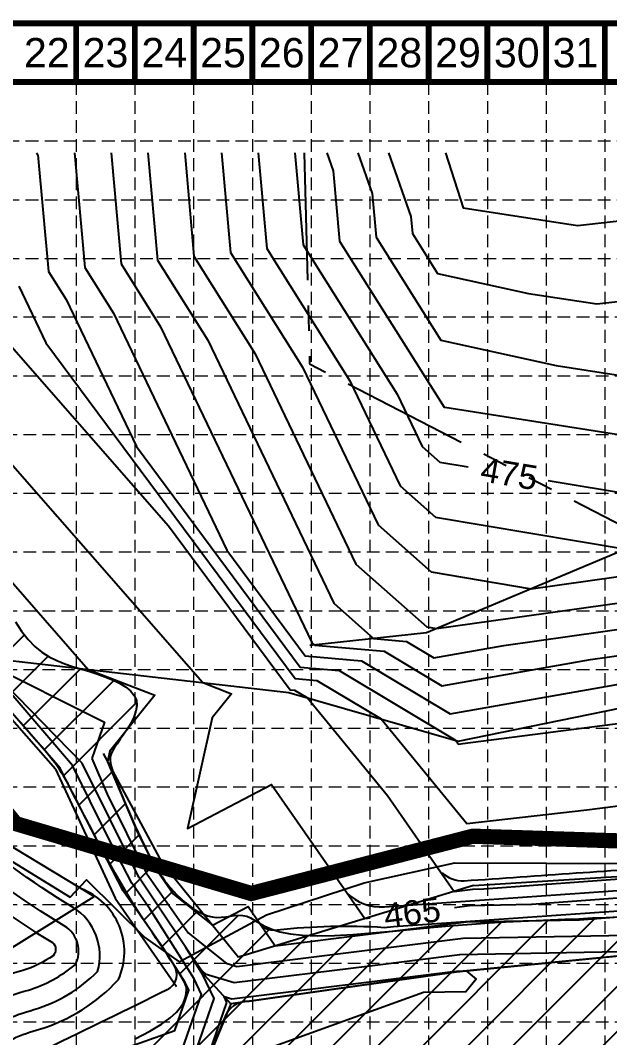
# Model space of a CAD drawing. Header units: feet. Extents: x 2592453 to 2593193, y 7034816 to 7035279.
# Drawn here: x 2592708.1 to 2592823.9, y 7035079.4 to 7035279.4 of the extents above; entities that cross this region are included whole.
import ezdxf
from ezdxf.enums import TextEntityAlignment as Align

# ---------------------------------------------------------------- set-up
doc = ezdxf.new("R2010")
doc.units = ezdxf.units.FT
doc.header["$LTSCALE"] = 40
doc.header["$MEASUREMENT"] = 0
for name, pattern in [('DASHED', [0.75, 0.5, -0.25]), ('HIDDEN', [0.375, 0.25, -0.125]), ('PHANTOM2', [1.25, 0.625, -0.125, 0.125, -0.125, 0.125, -0.125])]:
    doc.linetypes.add(name, pattern=pattern)
for name, color, linetype in [('1 LIMITS OF DISTURBANCE', 1, 'DASHED'), ('BASE', 7, 'Continuous'), ('cont bndy', 1, 'Continuous'), ('CONT-BREAKLINE', 7, 'Continuous'), ('CONT-MJR', 251, 'Continuous'), ('CONT-MNR', 252, 'Continuous'), ('DET POND', 7, 'Continuous'), ('GRID', 254, 'HIDDEN'), ('POND LIMITS', 3, 'Continuous'), ('SRF-FLT', 7, 'Continuous'), ('zoning line', 234, 'PHANTOM2')]:
    doc.layers.add(name, color=color, linetype=linetype)
doc.styles.get("Standard").update_dxf_attribs({"font": 'ARIAL.TTF'})

msp = doc.modelspace()

# ---------------------------------------------------------------- hatches: boundary and pattern name
at = {"layer": 'POND LIMITS'}
h = msp.add_hatch(dxfattribs=at)
h.set_pattern_fill('ANSI31', color=5, scale=50, style=0)
h.set_pattern_definition([(45, (2522256.583, 6976408.8864), (-4.4194174, 4.4194174), [])])
h.paths.add_polyline_path([(2592877.59, 7035096.41), (2592872.63, 7035085.24), (2592868.64, 7035076.6), (2592865.46, 7035070.04), (2592862.91, 7035065.15), (2592860.81, 7035061.49), (2592859, 7035058.63), (2592857.29, 7035056.16), (2592855.52, 7035053.63), (2592853.55, 7035050.72), (2592851.41, 7035047.46), (2592849.18, 7035043.95), (2592846.92, 7035040.33), (2592844.71, 7035036.71), (2592842.62, 7035033.2), (2592840.73, 7035029.94), (2592839.1, 7035027.04), (2592837.78, 7035024.58), (2592836.77, 7035022.54), (2592836.03, 7035020.84), (2592835.51, 7035019.43), (2592835.19, 7035018.22), (2592835.03, 7035017.17), (2592834.99, 7035016.2), (2592835.03, 7035015.25), (2592835.13, 7035014.26), (2592835.28, 7035013.23), (2592835.47, 7035012.2), (2592835.69, 7035011.16), (2592835.94, 7035010.15), (2592836.22, 7035009.17), (2592836.51, 7035008.25), (2592836.81, 7035007.4), (2592837.12, 7035006.64), (2592837.41, 7035005.94), (2592837.68, 7035005.3), (2592837.89, 7035004.68), (2592838.04, 7035004.08), (2592838.1, 7035003.46), (2592838.05, 7035002.82), (2592837.87, 7035002.12), (2592837.55, 7035001.36), (2592837.02, 7035000.51), (2592836.24, 7034999.57), (2592835.15, 7034998.54), (2592833.69, 7034997.39), (2592831.81, 7034996.12), (2592829.44, 7034994.72), (2592826.55, 7034993.18), (2592823.08, 7034991.49), (2592819.13, 7034989.69), (2592814.77, 7034987.8), (2592810.13, 7034985.85), (2592805.28, 7034983.89), (2592800.33, 7034981.94), (2592795.39, 7034980.03), (2592790.53, 7034978.2), (2592785.87, 7034976.47), (2592781.43, 7034974.86), (2592777.25, 7034973.39), (2592773.36, 7034972.05), (2592769.8, 7034970.86), (2592766.6, 7034969.84), (2592763.79, 7034968.99), (2592761.4, 7034968.31), (2592759.45, 7034967.82), (2592757.89, 7034967.47), (2592756.67, 7034967.23), (2592755.7, 7034967.04), (2592754.94, 7034966.85), (2592754.31, 7034966.63), (2592753.75, 7034966.33), (2592753.21, 7034965.89), (2592752.61, 7034965.3), (2592751.99, 7034964.61), (2592751.35, 7034963.88), (2592750.72, 7034963.18), (2592750.12, 7034962.58), (2592749.57, 7034962.16), (2592749.09, 7034961.97), (2592748.7, 7034962.1), (2592748.43, 7034962.58), (2592748.25, 7034963.39), (2592748.17, 7034964.45), (2592748.17, 7034965.71), (2592748.23, 7034967.11), (2592748.34, 7034968.59), (2592748.5, 7034970.08), (2592748.69, 7034971.53), (2592748.91, 7034972.88), (2592749.17, 7034974.15), (2592749.49, 7034975.35), (2592749.92, 7034976.48), (2592750.46, 7034977.57), (2592751.14, 7034978.63), (2592752, 7034979.68), (2592753.05, 7034980.73), (2592754.3, 7034981.8), (2592755.69, 7034982.87), (2592757.13, 7034983.93), (2592758.53, 7034984.98), (2592759.8, 7034986.01), (2592760.87, 7034987), (2592761.64, 7034987.95), (2592762.03, 7034988.84), (2592761.98, 7034989.66), (2592761.53, 7034990.45), (2592760.75, 7034991.22), (2592759.7, 7034991.99), (2592758.46, 7034992.79), (2592757.09, 7034993.64), (2592755.67, 7034994.56), (2592754.25, 7034995.58), (2592752.89, 7034996.72), (2592751.58, 7034997.96), (2592750.28, 7034999.28), (2592748.97, 7035000.67), (2592747.62, 7035002.11), (2592746.19, 7035003.57), (2592744.66, 7035005.05), (2592742.99, 7035006.51), (2592741.15, 7035007.95), (2592739.12, 7035009.38), (2592736.85, 7035010.8), (2592734.33, 7035012.23), (2592731.51, 7035013.68), (2592728.37, 7035015.15), (2592724.88, 7035016.67), (2592720.99, 7035018.25), (2592716.72, 7035019.88), (2592712.18, 7035021.6), (2592707.55, 7035023.4), (2592702.98, 7035025.3), (2592698.64, 7035027.3), (2592694.68, 7035029.43), (2592691.27, 7035031.68), (2592688.56, 7035034.08), (2592686.67, 7035036.61), (2592685.52, 7035039.25), (2592684.99, 7035041.92), (2592684.95, 7035044.58), (2592685.27, 7035047.17), (2592685.83, 7035049.64), (2592686.5, 7035051.93), (2592687.15, 7035053.99), (2592687.7, 7035055.78), (2592688.23, 7035057.34), (2592688.84, 7035058.72), (2592689.65, 7035059.99), (2592690.78, 7035061.21), (2592692.33, 7035062.43), (2592694.42, 7035063.71), (2592697.17, 7035065.12), (2592700.64, 7035066.68), (2592704.68, 7035068.38), (2592709.12, 7035070.17), (2592713.76, 7035072.03), (2592718.42, 7035073.89), (2592722.92, 7035075.73), (2592727.06, 7035077.5), (2592730.65, 7035079.16), (2592733.57, 7035080.68), (2592735.83, 7035082.05), (2592737.54, 7035083.29), (2592738.77, 7035084.39), (2592739.61, 7035085.37), (2592740.14, 7035086.24), (2592740.45, 7035086.98), (2592740.61, 7035087.63), (2592740.71, 7035088.17), (2592740.76, 7035088.64), (2592740.75, 7035089.05), (2592740.69, 7035089.43), (2592740.57, 7035089.8), (2592740.4, 7035090.18), (2592740.17, 7035090.6), (2592739.89, 7035091.08), (2592739.55, 7035091.63), (2592739.15, 7035092.27), (2592738.7, 7035092.98), (2592738.2, 7035093.78), (2592737.63, 7035094.65), (2592737.02, 7035095.59), (2592736.34, 7035096.61), (2592735.61, 7035097.7), (2592734.82, 7035098.86), (2592733.98, 7035100.11), (2592733.09, 7035101.44), (2592732.14, 7035102.87), (2592731.15, 7035104.4), (2592730.11, 7035106.05), (2592729.03, 7035107.82), (2592727.9, 7035109.72), (2592726.74, 7035111.75), (2592725.56, 7035113.87), (2592724.38, 7035116.03), (2592723.23, 7035118.18), (2592722.12, 7035120.28), (2592721.08, 7035122.27), (2592720.13, 7035124.1), (2592719.3, 7035125.72), (2592718.58, 7035127.11), (2592717.98, 7035128.28), (2592717.47, 7035129.26), (2592717.01, 7035130.1), (2592716.6, 7035130.83), (2592716.21, 7035131.48), (2592715.81, 7035132.1), (2592715.39, 7035132.71), (2592714.91, 7035133.35), (2592714.37, 7035134.04), (2592713.77, 7035134.8), (2592713.08, 7035135.62), (2592712.3, 7035136.54), (2592711.43, 7035137.55), (2592710.44, 7035138.68), (2592709.34, 7035139.93), (2592708.12, 7035141.32), (2592706.8, 7035142.81), (2592705.44, 7035144.35), (2592704.05, 7035145.91), (2592702.68, 7035147.43), (2592701.37, 7035148.89), (2592700.14, 7035150.23), (2592699.05, 7035151.41), (2592698.11, 7035152.42), (2592697.34, 7035153.3), (2592696.72, 7035154.14), (2592696.25, 7035155.02), (2592695.93, 7035156.01), (2592695.76, 7035157.19), (2592695.73, 7035158.64), (2592695.83, 7035160.44), (2592696.07, 7035162.63), (2592696.41, 7035165.11), (2592696.83, 7035167.77), (2592697.3, 7035170.46), (2592697.79, 7035173.05), (2592698.29, 7035175.42), (2592698.76, 7035177.43), (2592699.17, 7035178.96), (2592699.51, 7035179.91), (2592699.79, 7035180.29), (2592700.05, 7035180.17), (2592700.3, 7035179.59), (2592700.57, 7035178.62), (2592700.89, 7035177.31), (2592701.29, 7035175.71), (2592701.78, 7035173.87), (2592702.4, 7035171.86), (2592703.14, 7035169.73), (2592703.98, 7035167.53), (2592704.93, 7035165.33), (2592705.98, 7035163.19), (2592707.11, 7035161.15), (2592708.32, 7035159.29), (2592709.6, 7035157.66), (2592710.94, 7035156.3), (2592712.34, 7035155.18), (2592713.79, 7035154.27), (2592715.28, 7035153.53), (2592716.81, 7035152.91), (2592718.37, 7035152.38), (2592719.95, 7035151.89), (2592721.55, 7035151.41), (2592723.15, 7035150.9), (2592724.71, 7035150.34), (2592726.2, 7035149.74), (2592727.56, 7035149.08), (2592728.76, 7035148.35), (2592729.74, 7035147.55), (2592730.47, 7035146.68), (2592730.9, 7035145.71), (2592731.01, 7035144.67), (2592730.83, 7035143.55), (2592730.42, 7035142.41), (2592729.85, 7035141.26), (2592729.17, 7035140.13), (2592728.45, 7035139.05), (2592727.74, 7035138.06), (2592727.1, 7035137.18), (2592726.58, 7035136.42), (2592726.19, 7035135.76), (2592725.92, 7035135.17), (2592725.78, 7035134.59), (2592725.74, 7035133.99), (2592725.82, 7035133.33), (2592726, 7035132.56), (2592726.29, 7035131.66), (2592726.67, 7035130.58), (2592727.14, 7035129.36), (2592727.67, 7035128.03), (2592728.24, 7035126.62), (2592728.85, 7035125.17), (2592729.47, 7035123.73), (2592730.09, 7035122.32), (2592730.68, 7035120.98), (2592731.25, 7035119.73), (2592731.77, 7035118.59), (2592732.28, 7035117.53), (2592732.76, 7035116.55), (2592733.22, 7035115.63), (2592733.67, 7035114.77), (2592734.12, 7035113.96), (2592734.56, 7035113.18), (2592735.01, 7035112.43), (2592735.47, 7035111.7), (2592735.95, 7035110.98), (2592736.46, 7035110.28), (2592737, 7035109.58), (2592737.58, 7035108.88), (2592738.2, 7035108.18), (2592738.89, 7035107.48), (2592739.63, 7035106.76), (2592740.42, 7035106.05), (2592741.26, 7035105.37), (2592742.13, 7035104.74), (2592743.03, 7035104.18), (2592743.94, 7035103.71), (2592744.86, 7035103.35), (2592745.78, 7035103.12), (2592746.69, 7035103.03), (2592747.59, 7035103.06), (2592748.47, 7035103.16), (2592749.33, 7035103.28), (2592750.18, 7035103.4), (2592751.01, 7035103.46), (2592751.82, 7035103.42), (2592752.6, 7035103.25), (2592753.37, 7035102.92), (2592754.17, 7035102.45), (2592755.09, 7035101.9), (2592756.18, 7035101.31), (2592757.51, 7035100.73), (2592759.14, 7035100.21), (2592761.15, 7035099.78), (2592763.59, 7035099.51), (2592766.5, 7035099.41), (2592769.83, 7035099.48), (2592773.48, 7035099.67), (2592777.35, 7035099.96), (2592781.35, 7035100.32), (2592785.39, 7035100.7), (2592789.38, 7035101.09), (2592793.22, 7035101.43), (2592796.85, 7035101.72), (2592800.26, 7035101.96), (2592803.48, 7035102.15), (2592806.56, 7035102.3), (2592809.5, 7035102.43), (2592812.35, 7035102.54), (2592815.13, 7035102.66), (2592817.86, 7035102.77), (2592820.57, 7035102.91), (2592823.25, 7035103.04), (2592825.88, 7035103.17), (2592828.43, 7035103.27), (2592830.88, 7035103.34), (2592833.22, 7035103.35), (2592835.42, 7035103.29), (2592837.46, 7035103.15), (2592839.34, 7035102.93), (2592841.1, 7035102.62), (2592842.79, 7035102.26), (2592844.47, 7035101.86), (2592846.18, 7035101.45), (2592847.99, 7035101.03), (2592849.95, 7035100.63), (2592852.11, 7035100.27), (2592854.51, 7035099.96), (2592857.09, 7035099.7), (2592859.77, 7035099.49), (2592862.47, 7035099.31), (2592865.11, 7035099.16), (2592867.62, 7035099.04), (2592869.92, 7035098.93), (2592871.92, 7035098.83), (2592873.57, 7035098.74), (2592874.89, 7035098.65), (2592875.92, 7035098.56), (2592876.7, 7035098.48), (2592877.27, 7035098.4), (2592877.67, 7035098.33), (2592877.95, 7035098.26), (2592878.14, 7035098.19), (2592878.27, 7035098.13), (2592878.37, 7035098.07), (2592878.43, 7035098.01), (2592878.46, 7035097.95), (2592878.47, 7035097.9), (2592878.46, 7035097.84), (2592878.44, 7035097.79), (2592878.41, 7035097.73), (2592878.37, 7035097.66), (2592878.33, 7035097.59), (2592878.28, 7035097.5), (2592878.2, 7035097.37), (2592878.1, 7035097.21), (2592877.97, 7035097), (2592877.8, 7035096.74)])

# ---------------------------------------------------------------- linework, layer by layer
at = {"layer": '1 LIMITS OF DISTURBANCE', "ltscale": 0.25, "const_width": 3}
msp.add_lwpolyline([(2592660.15, 7035179.32), (2592707.17, 7035121.47), (2592753.49, 7035107.73), (2592797.04, 7035118.99), (2592845.44, 7035117.44), (2592866.84, 7035144.72), (2592878.63, 7035150.3), (2592886.7, 7035167.66), (2592887.01, 7035183.47), (2592915.08, 7035203.58), (2592941.42, 7035210.7), (2592953.81, 7035195.22), (2592978.91, 7035216.58), (2592965.9, 7035230.51), (2592979.53, 7035244.45), (2593007.42, 7035246.92), (2593022.91, 7035244.75), (2593014.23, 7035215.03), (2593000.91, 7035206.05), (2592985.11, 7035208.22), (2592983.56, 7035210.08), (2592958.08, 7035186.54), (2593030.06, 7035107.74), (2592882.68, 7034945.08)], dxfattribs=at)
at = {"layer": 'BASE', "const_width": 1.16}
for points in [[(2592453.41, 7034816.83), (2593192.61, 7034816.83), (2593192.61, 7035278.83), (2592453.41, 7035278.83)], [(2592464.94, 7034828.37), (2593181.1, 7034828.35), (2593181.08, 7035267.28), (2592465.08, 7035267.3)]]:
    msp.add_lwpolyline(points, close=True, dxfattribs=at)
for points in [[(2592719.06, 7035267.28), (2592719.06, 7035278.83)], [(2592730.61, 7035267.28), (2592730.61, 7035278.83)], [(2592742.16, 7035267.28), (2592742.16, 7035278.83)], [(2592753.71, 7035267.28), (2592753.71, 7035278.83)], [(2592765.26, 7035267.28), (2592765.26, 7035278.83)], [(2592776.81, 7035267.28), (2592776.81, 7035278.83)], [(2592788.36, 7035267.28), (2592788.36, 7035278.83)], [(2592799.91, 7035267.28), (2592799.91, 7035278.83)], [(2592811.46, 7035267.28), (2592811.46, 7035278.83)], [(2592823.01, 7035267.28), (2592823.01, 7035278.83)]]:
    msp.add_lwpolyline(points, dxfattribs=at)
at = {"layer": 'cont bndy', "color": 7}
msp.add_lwpolyline([(2592705.63, 7035114.56), (2592717.87, 7035107.02), (2592721.07, 7035110.4), (2592732.56, 7035099.08), (2592739.35, 7035094.29), (2592756.48, 7035103.53), (2592775.66, 7035109.85), (2592793.54, 7035113.78), (2592847.6, 7035113.59)], dxfattribs=at)
at = {"layer": 'CONT-BREAKLINE', "color": 7}
for points in [[(2592938.24, 7035190.63, 472.55), (2592910.92, 7035175.83, 473.51), (2592847.41, 7035183.94, 475.09), (2592787.91, 7035158.99, 471.89), (2592765.03, 7035156.47, 469.92)], [(2592715.02, 7035132.14, 464.38), (2592696.37, 7035153.26, 464.35)], [(2592720.28, 7035133.35, 462.18), (2592699.83, 7035154.29, 463.04)], [(2592699.83, 7035154.29, 463.04), (2592760.9, 7035147.24, 465.75), (2592794.16, 7035137.71, 468.04), (2592849.3, 7035148.96, 468.29)], [(2592724.35, 7035135.24, 463.93), (2592735.91, 7035113.8, 464.81), (2592750.97, 7035095.24, 463.59)], [(2592744.14, 7035091.8, 461.93), (2592731.42, 7035110.94, 462.19), (2592720.28, 7035133.35, 462.18)], [(2592715.02, 7035132.14, 464.38), (2592726.73, 7035106.84, 464.93), (2592738.78, 7035089.47, 464.96)], [(2592797.18, 7035109.29, 466.22), (2592842.07, 7035112.1, 466.07)], [(2592797.18, 7035109.29, 466.22), (2592750.97, 7035095.24, 463.59)], [(2592744.14, 7035091.8, 461.93), (2592749.48, 7035086.06, 460.69), (2592737.5, 7035056.86, 461.36), (2592738.69, 7035025.19, 461.2), (2592756.97, 7034997.2, 461.67), (2592773.96, 7034988.81, 463.04), (2592793.85, 7034995.18, 461.86), (2592829.83, 7035007.44, 461.66), (2592827.03, 7035020.66, 461.8), (2592856.49, 7035069.19, 461.71), (2592857.27, 7035086.19, 461.75), (2592836.74, 7035096.55, 462.01), (2592793.86, 7035092.33, 460.95), (2592749.48, 7035086.06, 460.69)]]:
    msp.add_polyline3d(points, dxfattribs=at)
at = {"layer": 'CONT-MJR', "color": 35, "flags": 128}
for points, elevation in [([(2592725.95, 7035253.33), (2592727.91, 7035231.53), (2592735.68, 7035219.17), (2592765.38, 7035157.08), (2592765.96, 7035156.57), (2592779.59, 7035155.37), (2592790.98, 7035148.54), (2592820.21, 7035153.72), (2592837.95, 7035156.21)], 470), ([(2592762.08, 7035253.33), (2592763.7, 7035235.27), (2592782.18, 7035205.89), (2592787.09, 7035195.61), (2592790.56, 7035192.54), (2592796.14, 7035191.6)], 475), ([(2592627.37, 7035016.03), (2592647.92, 7035033.9), (2592655.22, 7035041.76), (2592662.71, 7035064.72), (2592667.38, 7035076.06), (2592678, 7035079.4), (2592722.58, 7035107.14), (2592698.8, 7035121.51), (2592688.96, 7035131.91), (2592690.71, 7035155.98), (2592688.78, 7035157.55), (2592701.06, 7035198.16), (2592743.97, 7035149.19), (2592749.6, 7035147.01), (2592745.8, 7035142.28), (2592740.93, 7035120.51), (2592757.45, 7035129.17), (2592775.79, 7035102.79), (2592776.86, 7035102.92)], 465), ([(2592811.87, 7035188.96), (2592845.81, 7035183.27)], 475), ([(2592793.45, 7035105), (2592796.41, 7035105.37), (2592808.61, 7035105.61), (2592840.66, 7035107.99), (2592845.85, 7035105.66), (2592859.58, 7035105.21), (2592885.4, 7035099.09), (2592883.49, 7035095.44), (2592881.52, 7035091.87), (2592875.6, 7035082.76), (2592865.69, 7035060.16)], 465)]:
    msp.add_lwpolyline(points, dxfattribs=dict(at, elevation=elevation))
at = {"layer": 'CONT-MJR', "color": 35}
for points in [[(2592772.23, 7035107.91, 0.215824), (2592779.67, 7035105.09, -0.001188), (2592839.57, 7035109.27, -0.042512)], [(2592701.9, 7035076.42, -0.090475), (2592711.86, 7035081.04, 0.1338), (2592727.37, 7035090.79, 0.432264), (2592720.01, 7035108.68)]]:
    msp.add_lwpolyline(points, format="xyb", dxfattribs=at)
at = {"layer": 'CONT-MNR', "color": 35, "flags": 128}
for points, elevation in [([(2592711.24, 7035253.33), (2592711.53, 7035252.98), (2592713.6, 7035230.04), (2592717.09, 7035224.49), (2592730.9, 7035195.6), (2592763.13, 7035152.22), (2592770.79, 7035151.54), (2592793.61, 7035137.87), (2592794.22, 7035137.12), (2592795.08, 7035137.22), (2592848.34, 7035144.08), (2592872.63, 7035109.76), (2592905.69, 7035101.92), (2592898.67, 7035088.5), (2592891.42, 7035075.34)], 468), ([(2592718.73, 7035253.33), (2592720.75, 7035230.79), (2592726.38, 7035221.83), (2592748.67, 7035175.22), (2592764.12, 7035154.43), (2592775.19, 7035153.45), (2592792.6, 7035143.02), (2592837.26, 7035150.93), (2592849.1, 7035152.6), (2592857.63, 7035152.59), (2592908.79, 7035141.95), (2592910.33, 7035143.17), (2592915.9, 7035141.99), (2592922.19, 7035136.74), (2592909.26, 7035136.61), (2592866.43, 7035139.73), (2592888.5, 7035108.55), (2592912.46, 7035102.87), (2592903.74, 7035086.18), (2592894.72, 7035069.83)], 469), ([(2592733.18, 7035253.33), (2592735.07, 7035232.28), (2592744.98, 7035216.52), (2592769.72, 7035164.79), (2592777.55, 7035157.85), (2592783.98, 7035157.28), (2592789.36, 7035154.06), (2592803.16, 7035156.5), (2592848.54, 7035162.9)], 471), ([(2592740.4, 7035253.33), (2592742.23, 7035233.03), (2592754.28, 7035213.86), (2592774.06, 7035172.49), (2592788, 7035160.14), (2592789.89, 7035159.82), (2592848.27, 7035168.05)], 472), ([(2592747.63, 7035253.33), (2592749.38, 7035233.77), (2592763.58, 7035211.2), (2592778.41, 7035180.2), (2592788.86, 7035170.94), (2592808.53, 7035167.64), (2592847.99, 7035173.2)], 473), ([(2592754.85, 7035253.33), (2592756.54, 7035234.52), (2592772.88, 7035208.55), (2592782.75, 7035187.9), (2592789.71, 7035181.74), (2592827.17, 7035175.45)], 474), ([(2592768.37, 7035253.33), (2592769.62, 7035249.81), (2592770.86, 7035236.02), (2592791.4, 7035203.35), (2592791.57, 7035203.32), (2592838.21, 7035196.03), (2592867.37, 7035199.21), (2592907.75, 7035206.69), (2592916.52, 7035215.69), (2592916.48, 7035218.03), (2592906.55, 7035229.47), (2592895.48, 7035242.97), (2592888.77, 7035253.33)], 476), ([(2592774.41, 7035253.33), (2592777.25, 7035245.33), (2592778.02, 7035236.76), (2592790.77, 7035216.49), (2592813.43, 7035211.56), (2592828.15, 7035209.26), (2592889.21, 7035215.9), (2592906.47, 7035219.11), (2592910.22, 7035222.95), (2592910.21, 7035223.96), (2592905.96, 7035228.85), (2592890.03, 7035248.27), (2592886.75, 7035253.33)], 477), ([(2592780.45, 7035253.33), (2592784.87, 7035240.84), (2592785.17, 7035237.51), (2592790.13, 7035229.62), (2592808.02, 7035225.73), (2592821.46, 7035223.68), (2592832.7, 7035224.92), (2592902.2, 7035232.08), (2592884.77, 7035253.33)], 478), ([(2592791.67, 7035253.33), (2592795.16, 7035242.55), (2592817.64, 7035239.1), (2592849.75, 7035242.65)], 479), ([(2592707.79, 7035227.14), (2592713.13, 7035215.98), (2592762.14, 7035150), (2592766.39, 7035149.63), (2592779.06, 7035142.04), (2592795.88, 7035121.52), (2592819.48, 7035124.18), (2592845.08, 7035127.47), (2592856.76, 7035110.98), (2592898.93, 7035100.98), (2592893.61, 7035090.81), (2592888.12, 7035080.85), (2592871.64, 7035055.46)], 467), ([(2592701.69, 7035220.54), (2592737.21, 7035180.01), (2592761.15, 7035147.79), (2592762, 7035147.71), (2592764.52, 7035146.2), (2592780.27, 7035126.97), (2592793.37, 7035108.13), (2592797.04, 7035108.59), (2592799.21, 7035108.64), (2592841.97, 7035111.82), (2592842.33, 7035111.66), (2592843.28, 7035111.62), (2592892.16, 7035100.03), (2592888.55, 7035093.13), (2592884.82, 7035086.36), (2592873.62, 7035069.11)], 466), ([(2592700.43, 7035175.78), (2592721.45, 7035151.79), (2592734.56, 7035146.7), (2592725.7, 7035135.69), (2592725.24, 7035133.6), (2592731.09, 7035119.84), (2592734.52, 7035112.91), (2592738.22, 7035107.61), (2592745.9, 7035101.49), (2592752.87, 7035105.14), (2592758.22, 7035097.44)], 464), ([(2592688.99, 7035063.22), (2592738.44, 7035080.76), (2592741.19, 7035088.7), (2592740.48, 7035090.21), (2592736.22, 7035096.94), (2592728.33, 7035108.23), (2592717.88, 7035128.44), (2592715.93, 7035132.35), (2592710.7, 7035138.43), (2592697.29, 7035153.54)], 464), ([(2592738.08, 7035071.72), (2592743.7, 7035087.9), (2592742.24, 7035090.98), (2592733.56, 7035104.69), (2592730.04, 7035109.73), (2592725.38, 7035118.75), (2592718.33, 7035132.9), (2592700.78, 7035153.31), (2592724.63, 7035141.39), (2592722.18, 7035134.24)], 463), ([(2592722.18, 7035134.24), (2592725.14, 7035127.28), (2592732.8, 7035111.82), (2592741.07, 7035099.99), (2592748.56, 7035094.02), (2592750.67, 7035093.37), (2592760.54, 7035094.59), (2592795.15, 7035098.92), (2592827.41, 7035099.56), (2592838.04, 7035100.35), (2592852.88, 7035093.66), (2592869.31, 7035093.13), (2592869.18, 7035086.34), (2592860.1, 7035065.64)], 463), ([(2592758.22, 7035097.44), (2592795.78, 7035102.15), (2592818.01, 7035102.58), (2592839.35, 7035104.17), (2592849.36, 7035099.66), (2592875.88, 7035098.8), (2592878.63, 7035098.15), (2592878.43, 7035097.76), (2592878.22, 7035097.38), (2592877.59, 7035096.41), (2592862.9, 7035062.9)], 464), ([(2592737.73, 7035062.68), (2592746.21, 7035087.1), (2592744, 7035091.74), (2592740.6, 7035097.12)], 462), ([(2592740.6, 7035097.12), (2592743.92, 7035092.37), (2592744.44, 7035091.96), (2592750.16, 7035090.2), (2592776.82, 7035093.48), (2592794.52, 7035095.7), (2592836.45, 7035096.52), (2592837.2, 7035095.91), (2592837.3, 7035096.27), (2592856.4, 7035087.67), (2592859.65, 7035087.56), (2592859.36, 7035073.07)], 462), ([(2592748.72, 7035086.3), (2592748.16, 7035087.48), (2592749.64, 7035087.02), (2592793.1, 7035092.38), (2592793.89, 7035092.48), (2592795.75, 7035092.51), (2592797.72, 7035090.9), (2592795.68, 7035088.38), (2592787.35, 7035088.23), (2592743.95, 7035072.58), (2592748.72, 7035086.3)], 461)]:
    msp.add_lwpolyline(points, dxfattribs=dict(at, elevation=elevation))
at = {"layer": 'CONT-MNR', "color": 35}
for points in [[(2592699.6, 7035079.69, -0.08983), (2592710.77, 7035084.89, 0.12404), (2592723.29, 7035092.4, 0.331982), (2592718.5, 7035104.98, -0.088651), (2592675.23, 7035142.86)], [(2592697.29, 7035082.96, -0.089252), (2592709.67, 7035088.74, 0.095825), (2592718.88, 7035093.7, 0.401165), (2592716.73, 7035101.37, -0.089174), (2592672.11, 7035140.36, -0.18597)], [(2592790.99, 7035111.87, 0.214781), (2592795.33, 7035110.22, -0.000872), (2592839.34, 7035113.26, -0.053303)], [(2592755.48, 7035101.38), (2592755.48, 7035101.38, 0.184006), (2592758.57, 7035100.57, -0.045263), (2592779.6, 7035101.07, -0.001196), (2592839.8, 7035105.27, -0.09561), (2592859.08, 7035102.46, -0.071085), (2592872.01, 7035095.78, -0.226868), (2592862.4, 7035060.89, 0.003419), (2592854.21, 7035049.71, 0.002552), (2592848.21, 7035041.3, 0.214558), (2592836.9, 7035010.34, -0.194273), (2592836.97, 7034999.75), (2592832.68, 7034995.25, -0.020545), (2592823.07, 7034991.05, -0.029172), (2592782.43, 7034975.22, -0.21706), (2592762.61, 7034982.68, 0.020137), (2592753.43, 7034994.29, 0.073857), (2592740.4, 7035005.99, -0.015894), (2592727.05, 7035015.94, -0.071079), (2592696.39, 7035038.37, -0.385211), (2592704.21, 7035073.16, -0.094093), (2592713.23, 7035077.26, 0.001991), (2592736.95, 7035088.84, 0.450777), (2592738.34, 7035093.57)]]:
    msp.add_lwpolyline(points, format="xyb", dxfattribs=at)
for points, elevation in [([(2592668.98, 7035137.86, 0.08826), (2592714.39, 7035098.08, -0.44225), (2592714.53, 7035095.48, -0.076033), (2592708.56, 7035092.58, 0.088719), (2592694.98, 7035086.23, 0.402014)], 468), ([(2592738.34, 7035093.57, 0.001114), (2592738.33, 7035093.58, 0.001114)], 464)]:
    msp.add_lwpolyline(points, format="xyb", dxfattribs=dict(at, elevation=elevation))
at = {"layer": 'DET POND', "color": 7}
msp.add_line((2592744.14, 7035091.8, 461.93), (2592749.48, 7035086.06, 460.69), dxfattribs=at)
at = {"layer": 'DET POND', "color": 7, "elevation": 461.66}
msp.add_lwpolyline([(2592829.83, 7035007.44), (2592827.03, 7035020.66), (2592856.49, 7035069.19), (2592857.27, 7035086.19), (2592836.74, 7035096.55), (2592793.86, 7035092.33), (2592749.48, 7035086.06), (2592737.5, 7035056.86), (2592738.69, 7035025.19), (2592756.97, 7034997.2), (2592773.96, 7034988.81), (2592793.85, 7034995.18), (2592829.83, 7035007.44)], dxfattribs=at)
msp.add_lwpolyline([(2592743.02, 7035070.31), (2592748.26, 7035083.08, -0.359105), (2592753.09, 7035086.56), (2592768.25, 7035088.71), (2592793.86, 7035092.33), (2592818.55, 7035094.76), (2592833.17, 7035096.2, -0.21554), (2592841.45, 7035094.17), (2592850.81, 7035089.44), (2592854.13, 7035087.77, -0.357905), (2592857.09, 7035080.85), (2592856.79, 7035075.73)], format="xyb", dxfattribs=at)
at = {"layer": 'GRID', "color": 252, "linetype": 'HIDDEN', "lineweight": 0, "ltscale": 0.25}
for p, q in [((2592719.06, 7035267.28), (2592719.06, 7034862.98)), ((2592730.61, 7035267.28), (2592730.61, 7034862.98)), ((2592742.16, 7035267.28), (2592742.16, 7034862.98)), ((2592753.71, 7035267.28), (2592753.71, 7034862.98)), ((2592765.26, 7035267.28), (2592765.26, 7034862.98)), ((2592776.81, 7035267.28), (2592776.81, 7034862.98)), ((2592788.36, 7035267.28), (2592788.36, 7034862.98)), ((2592799.91, 7035267.28), (2592799.91, 7034862.98)), ((2592811.46, 7035267.28), (2592811.46, 7034862.98)), ((2592823.01, 7035267.28), (2592823.01, 7034862.98)), ((2592465.39, 7035255.69), (2593181.49, 7035255.69)), ((2592465.39, 7035244.14), (2593181.49, 7035244.14)), ((2592465.39, 7035232.59), (2593181.49, 7035232.59)), ((2592464.96, 7035221.08), (2593181.06, 7035221.08)), ((2592464.96, 7035209.53), (2593181.06, 7035209.53)), ((2592464.96, 7035197.98), (2593181.06, 7035197.98)), ((2592464.96, 7035186.43), (2593181.06, 7035186.43)), ((2592464.96, 7035174.88), (2593181.06, 7035174.88)), ((2592464.96, 7035163.33), (2593181.06, 7035163.33)), ((2592464.96, 7035151.78), (2593181.06, 7035151.78)), ((2592464.96, 7035140.23), (2593181.06, 7035140.23)), ((2592464.96, 7035128.68), (2593181.06, 7035128.68)), ((2592464.96, 7035117.13), (2593181.06, 7035117.13)), ((2592464.96, 7035105.58), (2593181.06, 7035105.58)), ((2592464.96, 7035094.03), (2593181.06, 7035094.03)), ((2592464.96, 7035082.48), (2593181.06, 7035082.48))]:
    msp.add_line(p, q, dxfattribs=at)
at = {"layer": 'POND LIMITS', "color": 5, "flags": 128}
for points in [[(2592707.11, 7035161.15), (2592708.32, 7035159.29), (2592709.6, 7035157.66), (2592710.94, 7035156.3), (2592712.34, 7035155.18), (2592713.79, 7035154.27), (2592715.28, 7035153.53), (2592716.81, 7035152.91), (2592718.37, 7035152.38), (2592719.95, 7035151.89), (2592721.55, 7035151.41), (2592723.15, 7035150.9), (2592724.71, 7035150.34), (2592726.2, 7035149.74), (2592727.56, 7035149.08), (2592728.76, 7035148.35), (2592729.74, 7035147.55), (2592730.47, 7035146.68), (2592730.9, 7035145.71), (2592731.01, 7035144.67), (2592730.83, 7035143.55), (2592730.42, 7035142.41), (2592729.85, 7035141.26), (2592729.17, 7035140.13), (2592728.45, 7035139.05), (2592727.74, 7035138.06), (2592727.1, 7035137.18), (2592726.58, 7035136.42), (2592726.19, 7035135.76), (2592725.92, 7035135.17), (2592725.78, 7035134.59), (2592725.74, 7035133.99), (2592725.82, 7035133.33), (2592726, 7035132.56), (2592726.29, 7035131.66), (2592726.67, 7035130.58), (2592727.14, 7035129.36), (2592727.67, 7035128.03), (2592728.24, 7035126.62), (2592728.85, 7035125.17), (2592729.47, 7035123.73), (2592730.09, 7035122.32), (2592730.68, 7035120.98), (2592731.25, 7035119.73), (2592731.77, 7035118.59), (2592732.28, 7035117.53), (2592732.76, 7035116.55), (2592733.22, 7035115.63), (2592733.67, 7035114.77), (2592734.12, 7035113.96), (2592734.56, 7035113.18), (2592735.01, 7035112.43), (2592735.47, 7035111.7), (2592735.95, 7035110.98), (2592736.46, 7035110.28), (2592737, 7035109.58), (2592737.58, 7035108.88), (2592738.2, 7035108.18), (2592738.89, 7035107.48), (2592739.63, 7035106.76), (2592740.42, 7035106.05), (2592741.26, 7035105.37), (2592742.13, 7035104.74), (2592743.03, 7035104.18), (2592743.94, 7035103.71), (2592744.86, 7035103.35), (2592745.78, 7035103.12), (2592746.69, 7035103.03), (2592747.59, 7035103.06), (2592748.47, 7035103.16), (2592749.33, 7035103.28), (2592750.18, 7035103.4), (2592751.01, 7035103.46), (2592751.82, 7035103.42), (2592752.6, 7035103.25), (2592753.37, 7035102.92), (2592754.17, 7035102.45), (2592755.09, 7035101.9), (2592756.18, 7035101.31), (2592757.51, 7035100.73), (2592759.14, 7035100.21), (2592761.15, 7035099.78), (2592763.59, 7035099.51), (2592766.5, 7035099.41), (2592769.83, 7035099.48), (2592773.48, 7035099.67), (2592777.35, 7035099.96), (2592781.35, 7035100.32), (2592785.39, 7035100.7), (2592789.38, 7035101.09), (2592793.22, 7035101.43), (2592796.85, 7035101.72), (2592800.26, 7035101.96), (2592803.48, 7035102.15), (2592806.56, 7035102.3), (2592809.5, 7035102.43), (2592812.35, 7035102.54), (2592815.13, 7035102.66), (2592817.86, 7035102.77), (2592820.57, 7035102.91), (2592823.25, 7035103.04), (2592825.88, 7035103.17)], [(2592730.65, 7035079.16), (2592733.57, 7035080.68), (2592735.83, 7035082.05), (2592737.54, 7035083.29), (2592738.77, 7035084.39), (2592739.61, 7035085.37), (2592740.14, 7035086.24), (2592740.45, 7035086.98), (2592740.61, 7035087.63), (2592740.71, 7035088.17), (2592740.76, 7035088.64), (2592740.75, 7035089.05), (2592740.69, 7035089.43), (2592740.57, 7035089.8), (2592740.4, 7035090.18), (2592740.17, 7035090.6), (2592739.89, 7035091.08), (2592739.55, 7035091.63), (2592739.15, 7035092.27), (2592738.7, 7035092.98), (2592738.2, 7035093.78), (2592737.63, 7035094.65), (2592737.02, 7035095.59), (2592736.34, 7035096.61), (2592735.61, 7035097.7), (2592734.82, 7035098.86), (2592733.98, 7035100.11), (2592733.09, 7035101.44), (2592732.14, 7035102.87), (2592731.15, 7035104.4), (2592730.11, 7035106.05), (2592729.03, 7035107.82), (2592727.9, 7035109.72), (2592726.74, 7035111.75), (2592725.56, 7035113.87), (2592724.38, 7035116.03), (2592723.23, 7035118.18), (2592722.12, 7035120.28), (2592721.08, 7035122.27), (2592720.13, 7035124.1), (2592719.3, 7035125.72), (2592718.58, 7035127.11), (2592717.98, 7035128.28), (2592717.47, 7035129.26), (2592717.01, 7035130.1), (2592716.6, 7035130.83), (2592716.21, 7035131.48), (2592715.81, 7035132.1), (2592715.39, 7035132.71), (2592714.91, 7035133.35), (2592714.37, 7035134.04), (2592713.77, 7035134.8), (2592713.08, 7035135.62), (2592712.3, 7035136.54), (2592711.43, 7035137.55), (2592710.44, 7035138.68), (2592709.34, 7035139.93), (2592708.12, 7035141.32), (2592706.8, 7035142.81)]]:
    msp.add_lwpolyline(points, dxfattribs=at)
at = {"layer": 'SRF-FLT', "color": 7}
for points in [[(2592938.24, 7035190.63, 472.55), (2592910.92, 7035175.83, 473.51), (2592847.41, 7035183.94, 475.09), (2592787.91, 7035158.99, 471.89), (2592765.03, 7035156.47, 469.92)], [(2592715.02, 7035132.14, 464.38), (2592696.37, 7035153.26, 464.35)], [(2592720.28, 7035133.35, 462.18), (2592699.83, 7035154.29, 463.04)], [(2592699.83, 7035154.29, 463.04), (2592760.9, 7035147.24, 465.75), (2592794.16, 7035137.71, 468.04), (2592849.3, 7035148.96, 468.29)], [(2592724.35, 7035135.24, 463.93), (2592735.91, 7035113.8, 464.81), (2592750.97, 7035095.24, 463.59)], [(2592744.14, 7035091.8, 461.93), (2592731.42, 7035110.94, 462.19), (2592720.28, 7035133.35, 462.18)], [(2592715.02, 7035132.14, 464.38), (2592726.73, 7035106.84, 464.93), (2592738.78, 7035089.47, 464.96)], [(2592797.18, 7035109.29, 466.22), (2592842.07, 7035112.1, 466.07)], [(2592797.18, 7035109.29, 466.22), (2592750.97, 7035095.24, 463.59)], [(2592744.14, 7035091.8, 461.93), (2592749.48, 7035086.06, 460.69), (2592737.5, 7035056.86, 461.36), (2592738.69, 7035025.19, 461.2), (2592756.97, 7034997.2, 461.67), (2592773.96, 7034988.81, 463.04), (2592793.85, 7034995.18, 461.86), (2592829.83, 7035007.44, 461.66), (2592827.03, 7035020.66, 461.8), (2592856.49, 7035069.19, 461.71), (2592857.27, 7035086.19, 461.75), (2592836.74, 7035096.55, 462.01), (2592793.86, 7035092.33, 460.95), (2592749.48, 7035086.06, 460.69)]]:
    msp.add_polyline3d(points, dxfattribs=at)
at = {"layer": 'zoning line', "color": 7, "flags": 128}
msp.add_lwpolyline([(2592763.87, 7035253.33), (2592764.97, 7035211.89), (2592877.37, 7035153.63), (2592969.6, 7035047.59), (2592784.45, 7034873.33)], dxfattribs=at)

# ---------------------------------------------------------------- texts
at = {"layer": 'BASE'}
for s, p in [('22', (2592713.29, 7035273.05)), ('23', (2592724.84, 7035273.05)), ('24', (2592736.39, 7035273.05)), ('25', (2592747.94, 7035273.05)), ('26', (2592759.49, 7035273.05)), ('27', (2592771.04, 7035273.05)), ('28', (2592782.59, 7035273.05)), ('29', (2592794.14, 7035273.05)), ('30', (2592805.69, 7035273.05)), ('31', (2592817.24, 7035273.05))]:
    msp.add_text(s, height=5.775, dxfattribs=at).set_placement(p, align=Align.MIDDLE_CENTER)
at = {"layer": 'CONT-MJR', "color": 35, "char_height": 4.8, "attachment_point": 5}
for s, insert, rotation in [('{475}', (2592804.21, 7035190.25, 475), 350.4776), ('{465}', (2592785.13, 7035103.96, 465), 7.1411)]:
    msp.add_mtext(s, dxfattribs=dict(at, insert=insert, rotation=rotation))

doc.saveas('drawing.dxf')
